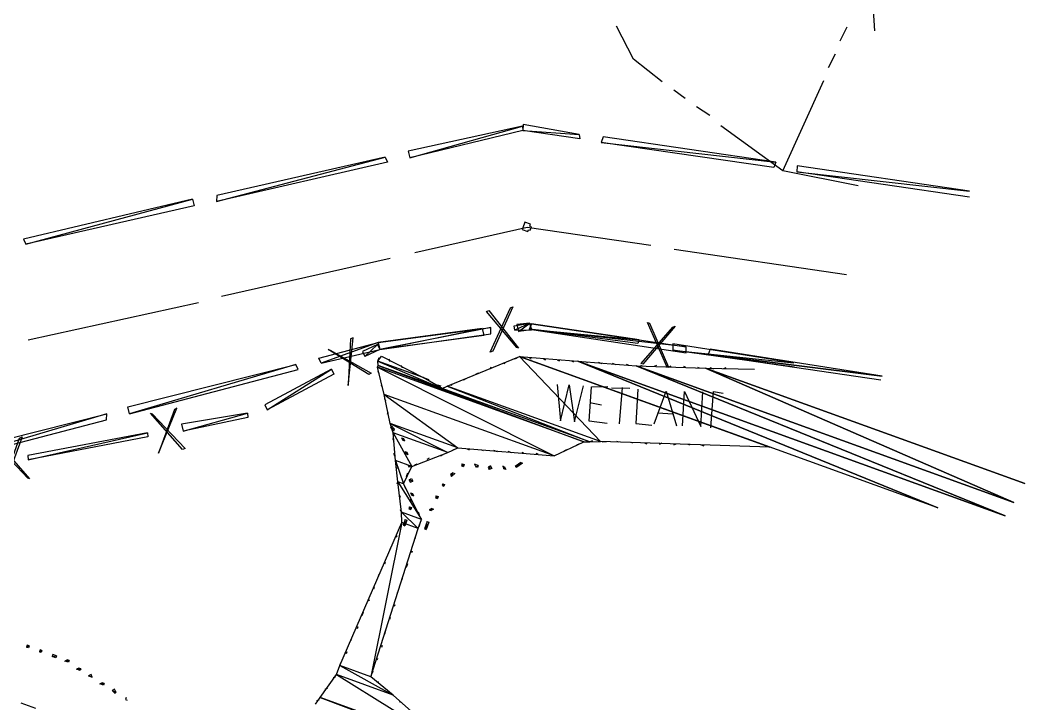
# Model space of a CAD drawing. Header units: feet. Extents: x 2484883 to 2491360, y 414166 to 419420.
# Drawn here: x 2488976 to 2489562, y 415565 to 415964 of the extents above; entities that cross this region are included whole.
import ezdxf

# ---------------------------------------------------------------- set-up
doc = ezdxf.new("R2010")
doc.units = ezdxf.units.FT
for name, color, linetype in [('EXISTING_DETAIL', 9, 'Continuous'), ('LANDSCAPE_POND', 6, 'Continuous'), ('SANITARY_CLEAR_ZONE', 6, 'Continuous'), ('SITE_BASE', 8, 'Continuous'), ('WETLAND_EXPANSION', 1, 'Continuous'), ('WETLANDS', 5, 'Continuous')]:
    doc.layers.add(name, color=color, linetype=linetype)

msp = doc.modelspace()

# ---------------------------------------------------------------- linework, layer by layer
at = {"layer": 'EXISTING_DETAIL'}
for p, q in [((2489454.07, 415951.53), (2489458.21, 415959.66)), ((2489447.23, 415935.96), (2489451.37, 415944.09)), ((2489420.67, 415875.8), (2489444.54, 415928.51)), ((2489363.77, 415918.03), (2489357.1, 415922.85)), ((2489378.19, 415908), (2489370.45, 415913.21)), ((2488976.71, 415566.04), (2488985.22, 415562.96))]:
    msp.add_line(p, q, dxfattribs=at)
for points in [[(2489350.42, 415927.67), (2489333.58, 415940.97), (2489323.69, 415960.18)], [(2489464.47, 415867.19), (2489420.67, 415875.8), (2489384.48, 415902.12)]]:
    msp.add_lwpolyline(points, dxfattribs=at)
at = {"layer": 'LANDSCAPE_POND'}
for points in [[(2489202.35, 415887.39), (2489203.32, 415883.43), (2489268.91, 415901.81), (2489202.35, 415887.39)], [(2489203.32, 415883.43), (2489268.91, 415901.81), (2489269.2, 415899.3), (2489203.32, 415883.43)], [(2489269.29, 415902.87), (2489269.2, 415899.3), (2489302.06, 415897.04), (2489269.29, 415902.87)], [(2489269.2, 415899.3), (2489302.06, 415897.04), (2489302.35, 415894.53), (2489269.2, 415899.3)], [(2489315.98, 415895.62), (2489314.82, 415892.42), (2489416.51, 415880.92), (2489315.98, 415895.62)], [(2489314.82, 415892.42), (2489416.51, 415880.92), (2489415.35, 415877.73), (2489314.82, 415892.42)], [(2489090.78, 415861.57), (2489090.69, 415858), (2489189.02, 415883.79), (2489090.78, 415861.57)], [(2489090.69, 415858), (2489189.02, 415883.79), (2489190.38, 415880.89), (2489090.69, 415858)], [(2489428.98, 415878.81), (2489428.89, 415875.24), (2489529.51, 415864.12), (2489428.98, 415878.81)], [(2489529.42, 415860.54), (2489428.89, 415875.24), (2489529.51, 415864.12)], [(2488978.15, 415836.14), (2488979.51, 415833.25), (2489076.77, 415859.42), (2488978.15, 415836.14)], [(2488979.51, 415833.25), (2489076.77, 415859.42), (2489077.75, 415855.46), (2488979.51, 415833.25)], [(2489250.57, 415784.56), (2489185.84, 415771.87), (2489184.87, 415775.84), (2489250.57, 415784.56)], [(2489250.48, 415780.98), (2489250.57, 415784.56), (2489185.84, 415771.87), (2489250.48, 415780.98)], [(2489273.17, 415787.21), (2489264.48, 415783.13), (2489264.19, 415785.64), (2489273.17, 415787.21)], [(2489274.15, 415783.25), (2489273.17, 415787.21), (2489264.48, 415783.13), (2489274.15, 415783.25)], [(2489364.42, 415773.46), (2489273.08, 415783.63), (2489274.24, 415786.82), (2489364.42, 415773.46)], [(2489364.33, 415769.88), (2489364.42, 415773.46), (2489273.08, 415783.63), (2489364.33, 415769.88)], [(2489184.87, 415775.84), (2489151.65, 415763.79), (2489150.29, 415766.69), (2489184.87, 415775.84)], [(2489185.84, 415771.87), (2489184.87, 415775.84), (2489151.65, 415763.79), (2489185.84, 415771.87)], [(2489478.49, 415756.27), (2489378.34, 415772.03), (2489377.19, 415768.84), (2489478.49, 415756.27), (2489377.19, 415768.84), (2489477.72, 415754.15)], [(2489136.96, 415763.09), (2489039.99, 415734.4), (2489039.02, 415738.36), (2489136.96, 415763.09)], [(2489138.32, 415760.19), (2489136.96, 415763.09), (2489039.99, 415734.4), (2489138.32, 415760.19)], [(2489026.75, 415734.38), (2488929.78, 415705.69), (2488928.81, 415709.65), (2489026.75, 415734.38)], [(2489026.66, 415730.8), (2489026.75, 415734.38), (2488929.78, 415705.69), (2489026.66, 415730.8)]]:
    msp.add_lwpolyline(points, dxfattribs=at)
at = {"layer": 'SANITARY_CLEAR_ZONE'}
msp.add_line((2489245.54, 415783.97), (2489246.52, 415780.01), dxfattribs=at)
for points in [[(2489266.73, 415772.7), (2489265.66, 415773.08), (2489247.94, 415793.93), (2489249.39, 415794.6), (2489266.73, 415772.7)], [(2489250.21, 415770.25), (2489261.95, 415796.08), (2489263.4, 415796.76), (2489251.65, 415770.93), (2489250.21, 415770.25)], [(2489354.11, 415761.55), (2489353.04, 415761.94), (2489341.88, 415787.62), (2489342.95, 415787.24), (2489354.11, 415761.55)], [(2489184.87, 415775.84), (2489185.84, 415771.87), (2489245.54, 415783.97), (2489184.87, 415775.84)], [(2489185.84, 415771.87), (2489245.54, 415783.97), (2489246.52, 415780.01), (2489185.84, 415771.87)], [(2489265.64, 415786.32), (2489266.61, 415782.36), (2489273.17, 415787.21), (2489265.64, 415786.32)], [(2489266.61, 415782.36), (2489273.17, 415787.21), (2489274.15, 415783.25), (2489266.61, 415782.36)], [(2489274.24, 415786.82), (2489273.08, 415783.63), (2489336.97, 415777.37), (2489274.24, 415786.82)], [(2489273.08, 415783.63), (2489336.97, 415777.37), (2489336.2, 415775.24), (2489273.08, 415783.63)], [(2489338.06, 415763.75), (2489356.48, 415784.75), (2489357.93, 415785.43), (2489339.12, 415763.36), (2489338.06, 415763.75)], [(2489170.27, 415778.71), (2489168.82, 415778.03), (2489167.42, 415750.87), (2489170.27, 415778.71)], [(2489180.84, 415758.05), (2489179.39, 415757.37), (2489155.79, 415771.92), (2489156.85, 415771.53), (2489180.84, 415758.05)], [(2489175.79, 415770.7), (2489177.15, 415767.8), (2489184.48, 415774.77), (2489175.79, 415770.7)], [(2489177.15, 415767.8), (2489184.48, 415774.77), (2489185.84, 415771.87), (2489177.15, 415767.8)], [(2489356.59, 415775.09), (2489356.5, 415771.51), (2489427.16, 415764.01), (2489356.59, 415775.09)], [(2489427.45, 415761.49), (2489356.5, 415771.51), (2489427.16, 415764.01)], [(2489118.84, 415739.57), (2489120.19, 415736.68), (2489157.65, 415760.42), (2489118.84, 415739.57)], [(2489120.19, 415736.68), (2489157.65, 415760.42), (2489159, 415757.52), (2489120.19, 415736.68)], [(2489067.62, 415737.64), (2489066.17, 415736.96), (2489056.94, 415711.43), (2489067.62, 415737.64)], [(2489072.4, 415714.26), (2489070.95, 415713.59), (2489052.16, 415734.81), (2489053.23, 415734.43), (2489072.4, 415714.26)], [(2489070.25, 415728.27), (2489071.22, 415724.31), (2489108.7, 415734.82), (2489070.25, 415728.27)], [(2489071.22, 415724.31), (2489108.7, 415734.82), (2489108.99, 415732.31), (2489071.22, 415724.31)], [(2488980.7, 415710.13), (2488980.99, 415707.62), (2489050.45, 415723.4), (2488980.7, 415710.13)], [(2488980.99, 415707.62), (2489050.45, 415723.4), (2489050.74, 415720.89), (2488980.99, 415707.62)], [(2488981.79, 415696.51), (2488980.72, 415696.89), (2488961.55, 415717.06), (2488963, 415717.74), (2488981.79, 415696.51)], [(2488966.33, 415693.68), (2488975.95, 415720.27), (2488977.39, 415720.95), (2488967.78, 415694.36), (2488966.33, 415693.68)]]:
    msp.add_lwpolyline(points, dxfattribs=at)
at = {"layer": 'SITE_BASE'}
for p, q in [((2489357.27, 415830.17), (2489457.8, 415815.47)), ((2489093.59, 415802.82), (2489191.83, 415825.04)), ((2488980.96, 415777.39), (2489080.26, 415799.22)), ((2489184.6, 415765.11), (2489185.37, 415767.24)), ((2489191.07, 415766.38), (2489191.75, 415764.93)), ((2489264.42, 415766.32), (2489265.87, 415767)), ((2489273.02, 415766.82), (2489274.08, 415766.43)), ((2489281.23, 415766.25), (2489282.3, 415765.87)), ((2489289.45, 415765.69), (2489290.51, 415765.3)), ((2489297.66, 415765.12), (2489298.73, 415764.74)), ((2489305.88, 415764.56), (2489306.94, 415764.17)), ((2489313.03, 415764.38), (2489315.16, 415763.61)), ((2489185.48, 415757.57), (2489184.8, 415759.02)), ((2489198.13, 415762.62), (2489198.81, 415761.17)), ((2489205.19, 415758.86), (2489205.87, 415757.42)), ((2489250.32, 415760.59), (2489250.7, 415761.65)), ((2489257.56, 415763.99), (2489258.63, 415763.6)), ((2489321.25, 415763.81), (2489323.37, 415763.04)), ((2489329.46, 415763.25), (2489330.52, 415762.86)), ((2489337.68, 415762.68), (2489338.74, 415762.3)), ((2489345.89, 415762.12), (2489347.34, 415762.8)), ((2489354.11, 415761.55), (2489355.55, 415762.23)), ((2489362.71, 415762.05), (2489363.77, 415761.67)), ((2489370.92, 415761.49), (2489371.98, 415761.1)), ((2489378.07, 415761.31), (2489380.2, 415760.54)), ((2489386.29, 415760.74), (2489387.74, 415761.42)), ((2489212.26, 415755.11), (2489214.38, 415754.34)), ((2489234.77, 415754.18), (2489236.22, 415754.86)), ((2489242.01, 415757.58), (2489243.46, 415758.26)), ((2489187.43, 415749.65), (2489186.75, 415751.1)), ((2489219.32, 415751.35), (2489221.44, 415750.58)), ((2489227.53, 415750.79), (2489227.92, 415751.85)), ((2489320.89, 415749.51), (2489331.61, 415749.24)), ((2489326.97, 415749.71), (2489325.37, 415728.64)), ((2489189.38, 415741.73), (2489188.7, 415743.18)), ((2489308.14, 415740.89), (2489314.91, 415739.64)), ((2489190.26, 415734.19), (2489190.64, 415735.26)), ((2489348.07, 415734.87), (2489356.28, 415734.31)), ((2489192.21, 415726.27), (2489192.59, 415727.34)), ((2489194.15, 415718.35), (2489193.48, 415719.8)), ((2489309.73, 415718.66), (2489308.28, 415717.98)), ((2489317.95, 415718.1), (2489315.44, 415717.8)), ((2489325.1, 415717.92), (2489324.03, 415718.3)), ((2489333.31, 415717.35), (2489332.25, 415717.74)), ((2489229.82, 415713.88), (2489228.37, 415713.2)), ((2489238.04, 415713.31), (2489236.97, 415713.7)), ((2489246.25, 415712.75), (2489245.19, 415713.13)), ((2489254.47, 415712.18), (2489252.34, 415712.95)), ((2489262.68, 415711.62), (2489260.56, 415712.39)), ((2489269.83, 415711.44), (2489268.77, 415711.82)), ((2489294.57, 415713.32), (2489293.12, 415712.64)), ((2489301.81, 415716.71), (2489300.36, 415716.04)), ((2489341.53, 415716.79), (2489340.47, 415717.17)), ((2489350.13, 415717.29), (2489348.68, 415716.61)), ((2489358.34, 415716.72), (2489356.9, 415716.04)), ((2489366.56, 415716.16), (2489365.5, 415716.54)), ((2489374.77, 415715.59), (2489372.65, 415716.36)), ((2489194.65, 415709.75), (2489193.97, 415711.2)), ((2489214.66, 415708.53), (2489213.21, 415707.85)), ((2489222.58, 415710.48), (2489221.13, 415709.8)), ((2489278.05, 415710.87), (2489276.99, 415711.26)), ((2489286.26, 415710.31), (2489285.2, 415710.69)), ((2489195.54, 415702.22), (2489195.92, 415703.28)), ((2489201.92, 415699.91), (2489201.15, 415697.78)), ((2489207.42, 415705.14), (2489205.97, 415704.46)), ((2489196.04, 415693.62), (2489196.42, 415694.68)), ((2489200.29, 415692.08), (2489200.97, 415690.63)), ((2489197.98, 415685.7), (2489197.3, 415687.15)), ((2489203.69, 415684.84), (2489204.37, 415683.39)), ((2489198.48, 415677.1), (2489197.8, 415678.55)), ((2489208.15, 415677.21), (2489208.83, 415675.76)), ((2489198.3, 415669.95), (2489198.69, 415671.01)), ((2489209.03, 415669.68), (2489208.64, 415668.61)), ((2489195.61, 415662.5), (2489195.99, 415663.56)), ((2489206.34, 415662.23), (2489205.95, 415661.17)), ((2489191.47, 415654.37), (2489192.24, 415656.5)), ((2489204.71, 415654.4), (2489204.32, 415653.34)), ((2489188.78, 415646.93), (2489189.16, 415647.99)), ((2489202.02, 415646.95), (2489201.25, 415644.83)), ((2489185.02, 415639.87), (2489185.41, 415640.93)), ((2489198.94, 415638.44), (2489198.56, 415637.38)), ((2489182.33, 415632.42), (2489182.71, 415633.48)), ((2489196.25, 415631), (2489195.86, 415629.93)), ((2489178.57, 415625.36), (2489180.02, 415626.04)), ((2489175.5, 415616.85), (2489176.27, 415618.98)), ((2489194.62, 415623.17), (2489194.23, 415622.1)), ((2489191.93, 415615.72), (2489191.54, 415614.66)), ((2489172.8, 415609.4), (2489173.19, 415610.47)), ((2489189.24, 415608.27), (2489188.47, 415606.15)), ((2489169.05, 415602.34), (2489169.43, 415603.41)), ((2489166.36, 415594.9), (2489166.74, 415595.96)), ((2489187.22, 415599.38), (2489186.84, 415598.32)), ((2489162.6, 415587.84), (2489162.99, 415588.9)), ((2489184.53, 415591.93), (2489184.15, 415590.87)), ((2489181.84, 415584.49), (2489181.45, 415583.42)), ((2489158.84, 415580.77), (2489160.29, 415581.45)), ((2489184.55, 415578.7), (2489185.23, 415577.25)), ((2489154.03, 415574.1), (2489155.47, 415574.78)), ((2489190.85, 415572.81), (2489191.53, 415571.36)), ((2489149.21, 415567.42), (2489150.65, 415568.1)), ((2489197.14, 415566.93), (2489198.2, 415566.54))]:
    msp.add_line(p, q, dxfattribs=at)
for points in [[(2489474.25, 415957.46), (2489447, 416381.07), (2489471.46, 416372.22)], [(2489206.23, 415828.25), (2489271.72, 415843.06), (2489343.73, 415832.66)], [(2489273.85, 415842.29), (2489274.23, 415843.36), (2489273.17, 415843.74), (2489273.55, 415844.8), (2489272.49, 415845.19), (2489271.42, 415845.57), (2489270.36, 415845.96), (2489269.98, 415844.89), (2489269.59, 415843.83), (2489269.21, 415842.77), (2489268.82, 415841.7), (2489269.89, 415841.32), (2489270.95, 415840.93), (2489272.01, 415840.55), (2489272.4, 415841.61), (2489273.46, 415841.23), (2489273.85, 415842.29)], [(2489289.09, 415751.38), (2489291.06, 415730.22), (2489296.24, 415751.2), (2489299.28, 415729.66), (2489304.46, 415750.64)], [(2489318.22, 415728.82), (2489307.87, 415730.16), (2489309.09, 415750.16), (2489318.76, 415750.28)], [(2489336.25, 415748.76), (2489335.03, 415728.76), (2489344.31, 415727.81)], [(2489345.76, 415728.49), (2489352.68, 415747.64), (2489358.61, 415727.45)], [(2489362.19, 415727.36), (2489363.41, 415747.36), (2489372.92, 415727.09), (2489374.14, 415747.09)], [(2489378.62, 415726.23), (2489380.22, 415747.3), (2489385.93, 415746.44)]]:
    msp.add_lwpolyline(points, dxfattribs=at)
at = {"layer": 'WETLAND_EXPANSION'}
for p, q in [((2489192.21, 415726.27), (2489192.59, 415727.34)), ((2489267.91, 415706.12), (2489268.97, 415705.73))]:
    msp.add_line(p, q, dxfattribs=at)
for points in [[(2489194.33, 415725.5), (2489192.21, 415726.27), (2489192.59, 415727.34), (2489194.33, 415725.5)], [(2489193.95, 415724.44), (2489194.33, 415725.5), (2489192.21, 415726.27), (2489193.95, 415724.44)], [(2489199.18, 415718.94), (2489200.24, 415718.56), (2489198.5, 415720.39), (2489199.18, 415718.94)], [(2489200.24, 415718.56), (2489198.5, 415720.39), (2489199.56, 415720.01), (2489200.24, 415718.56)], [(2489201.13, 415711.02), (2489202.19, 415710.64), (2489200.45, 415712.47), (2489201.13, 415711.02)], [(2489202.19, 415710.64), (2489200.45, 415712.47), (2489201.51, 415712.09), (2489202.19, 415710.64)], [(2489264.63, 415703.7), (2489265.69, 415703.31), (2489267.91, 415706.12), (2489264.63, 415703.7)], [(2489265.69, 415703.31), (2489267.91, 415706.12), (2489268.97, 415705.73), (2489265.69, 415703.31)], [(2489203.07, 415703.1), (2489202.39, 415704.55), (2489203.46, 415704.16), (2489203.07, 415703.1)], [(2489226.95, 415699.28), (2489227.63, 415697.83), (2489228.4, 415699.96), (2489226.95, 415699.28)], [(2489227.63, 415697.83), (2489228.4, 415699.96), (2489229.46, 415699.57), (2489227.63, 415697.83)], [(2489233.51, 415704.12), (2489234.58, 415703.74), (2489233.9, 415705.19), (2489233.51, 415704.12)], [(2489234.58, 415703.74), (2489233.9, 415705.19), (2489234.96, 415704.8), (2489234.58, 415703.74)], [(2489241.05, 415705.01), (2489241.73, 415703.56), (2489243.18, 415704.24), (2489241.05, 415705.01)], [(2489241.73, 415703.56), (2489243.18, 415704.24), (2489242.79, 415703.17), (2489241.73, 415703.56)], [(2489248.88, 415703.38), (2489249.56, 415701.93), (2489250.33, 415704.06), (2489248.88, 415703.38)], [(2489249.56, 415701.93), (2489250.33, 415704.06), (2489251.01, 415702.61), (2489249.56, 415701.93)], [(2489257.48, 415703.88), (2489258.16, 415702.43), (2489258.54, 415703.49), (2489257.48, 415703.88)], [(2489258.16, 415702.43), (2489258.54, 415703.49), (2489259.22, 415702.04), (2489258.16, 415702.43)], [(2489205.02, 415695.18), (2489202.89, 415695.95), (2489204.34, 415696.63), (2489205.02, 415695.18)], [(2489203.57, 415694.5), (2489205.02, 415695.18), (2489202.89, 415695.95), (2489203.57, 415694.5)], [(2489204.46, 415686.97), (2489205.52, 415686.58), (2489203.78, 415688.41), (2489204.46, 415686.97)], [(2489205.52, 415686.58), (2489203.78, 415688.41), (2489204.84, 415688.03), (2489205.52, 415686.58)], [(2489222.13, 415692.6), (2489223.19, 415692.22), (2489222.51, 415693.67), (2489222.13, 415692.6)], [(2489223.19, 415692.22), (2489222.51, 415693.67), (2489223.58, 415693.28), (2489223.19, 415692.22)], [(2489218.37, 415685.54), (2489219.44, 415685.16), (2489218.76, 415686.6), (2489218.37, 415685.54)], [(2489219.44, 415685.16), (2489218.76, 415686.6), (2489219.82, 415686.22), (2489219.44, 415685.16)], [(2489202.83, 415679.13), (2489203.89, 415678.75), (2489203.21, 415680.2), (2489202.83, 415679.13)], [(2489203.89, 415678.75), (2489203.21, 415680.2), (2489204.28, 415679.81), (2489203.89, 415678.75)], [(2489214.62, 415678.48), (2489215.68, 415678.1), (2489216.07, 415679.16), (2489214.62, 415678.48)], [(2489215.68, 415678.1), (2489216.07, 415679.16), (2489217.13, 415678.77), (2489215.68, 415678.1)], [(2489199.37, 415669.56), (2489200.43, 415669.18), (2489200.52, 415672.75), (2489199.37, 415669.56)], [(2489200.43, 415669.18), (2489200.52, 415672.75), (2489201.58, 415672.37), (2489200.43, 415669.18)], [(2489211.84, 415667.46), (2489212.9, 415667.07), (2489213.37, 415671.71), (2489211.84, 415667.46)], [(2489212.9, 415667.07), (2489213.37, 415671.71), (2489214.44, 415671.33), (2489212.9, 415667.07)], [(2488980.42, 415599.58), (2488980.03, 415598.52), (2488981.48, 415599.2), (2488980.42, 415599.58)], [(2488980.03, 415598.52), (2488981.48, 415599.2), (2488981.1, 415598.13), (2488980.03, 415598.52)], [(2488987.86, 415596.89), (2488987.48, 415595.82), (2488988.93, 415596.5), (2488987.86, 415596.89)], [(2488987.48, 415595.82), (2488988.93, 415596.5), (2488988.54, 415595.44), (2488987.48, 415595.82)], [(2488995.31, 415594.2), (2488994.93, 415593.13), (2488997.44, 415593.43), (2488995.31, 415594.2)], [(2488994.93, 415593.13), (2488997.44, 415593.43), (2488997.05, 415592.36), (2488994.93, 415593.13)], [(2489003.82, 415591.12), (2489002.37, 415590.44), (2489004.88, 415590.73), (2489003.82, 415591.12)], [(2489002.37, 415590.44), (2489004.88, 415590.73), (2489004.5, 415589.67), (2489002.37, 415590.44)], [(2489010.5, 415586.3), (2489009.05, 415585.62), (2489011.56, 415585.92), (2489010.5, 415586.3)], [(2489009.05, 415585.62), (2489011.56, 415585.92), (2489011.18, 415584.85), (2489009.05, 415585.62)], [(2489017.56, 415582.54), (2489016.11, 415581.87), (2489018.24, 415581.1), (2489017.56, 415582.54)], [(2489016.11, 415581.87), (2489018.24, 415581.1), (2489016.11, 415581.87)], [(2489024.24, 415577.72), (2489022.79, 415577.05), (2489025.3, 415577.34), (2489024.24, 415577.72)], [(2489022.79, 415577.05), (2489025.3, 415577.34), (2489024.91, 415576.28), (2489022.79, 415577.05)], [(2489031.3, 415573.97), (2489029.85, 415573.29), (2489031.98, 415572.52), (2489031.3, 415573.97)], [(2489029.85, 415573.29), (2489031.98, 415572.52), (2489031.59, 415571.46), (2489029.85, 415573.29)], [(2489037.97, 415569.15), (2489037.59, 415568.09), (2489038.65, 415567.7)]]:
    msp.add_lwpolyline(points, dxfattribs=at)
at = {"layer": 'WETLANDS'}
for points in [[(2489186.82, 415767.91), (2489211.19, 415755.49), (2489184.6, 415765.11), (2489186.82, 415767.91)], [(2489211.19, 415755.49), (2489184.6, 415765.11), (2489222.12, 415749.14), (2489211.19, 415755.49)], [(2489184.6, 415765.11), (2489222.12, 415749.14), (2489184.89, 415762.6), (2489184.6, 415765.11)], [(2489267.32, 415767.68), (2489413.04, 415714.99), (2489267.32, 415767.68), (2489413.04, 415714.99), (2489267.32, 415767.68), (2489413.04, 415714.99), (2489314.37, 415718.19), (2489267.32, 415767.68), (2489314.37, 415718.19), (2489225.02, 415750.49), (2489267.32, 415767.68)], [(2489510.91, 415679.6), (2489267.32, 415767.68), (2489301.24, 415765.03), (2489510.91, 415679.6), (2489301.24, 415765.03), (2489550.15, 415675.04), (2489301.24, 415765.03), (2489335.16, 415762.39), (2489550.15, 415675.04), (2489335.16, 415762.39), (2489555.35, 415682.78), (2489335.16, 415762.39), (2489375.56, 415761.01), (2489555.35, 415682.78), (2489375.56, 415761.01), (2489561.71, 415693.71), (2489375.56, 415761.01), (2489404.17, 415760.29)], [(2489184.89, 415762.6), (2489304.71, 415718.07), (2489184.51, 415761.53), (2489184.89, 415762.6)], [(2489304.71, 415718.07), (2489184.51, 415761.53), (2489287.33, 415709.92), (2489304.71, 415718.07)], [(2489184.51, 415761.53), (2489287.33, 415709.92), (2489188.4, 415745.69), (2489184.51, 415761.53)], [(2489308.28, 415717.98), (2489184.89, 415762.6), (2489304.71, 415718.07), (2489308.28, 415717.98)], [(2489225.02, 415750.49), (2489308.28, 415717.98), (2489222.12, 415749.14), (2489225.02, 415750.49)], [(2489314.37, 415718.19), (2489225.02, 415750.49), (2489308.28, 415717.98), (2489314.37, 415718.19)], [(2489287.33, 415709.92), (2489188.4, 415745.69), (2489231.27, 415714.56), (2489287.33, 415709.92)], [(2489188.4, 415745.69), (2489231.27, 415714.56), (2489191.91, 415728.79), (2489188.4, 415745.69)], [(2489231.27, 415714.56), (2489191.91, 415728.79), (2489225.48, 415711.84), (2489231.27, 415714.56)], [(2489191.91, 415728.79), (2489225.48, 415711.84), (2489193.57, 415723.38), (2489191.91, 415728.79)], [(2489225.48, 415711.84), (2489193.57, 415723.38), (2489204.52, 415703.78), (2489225.48, 415711.84)], [(2489193.57, 415723.38), (2489204.52, 415703.78), (2489194.95, 415707.24), (2489193.57, 415723.38)], [(2489204.52, 415703.78), (2489194.95, 415707.24), (2489199.61, 415693.53), (2489204.52, 415703.78)], [(2489194.95, 415707.24), (2489199.61, 415693.53), (2489196.42, 415694.68), (2489194.95, 415707.24)], [(2489199.61, 415693.53), (2489196.42, 415694.68), (2489210.18, 415672.87), (2489199.61, 415693.53)], [(2489196.42, 415694.68), (2489210.18, 415672.87), (2489198.48, 415677.1), (2489196.42, 415694.68)], [(2489210.18, 415672.87), (2489198.48, 415677.1), (2489208.26, 415667.55), (2489210.18, 415672.87)], [(2489198.48, 415677.1), (2489208.26, 415667.55), (2489198.69, 415671.01), (2489198.48, 415677.1)], [(2489198.69, 415671.01), (2489180.68, 415581.3), (2489162.6, 415587.84), (2489198.69, 415671.01)], [(2489208.26, 415667.55), (2489198.69, 415671.01), (2489180.68, 415581.3), (2489208.26, 415667.55)], [(2489162.6, 415587.84), (2489193.65, 415570.59), (2489160.68, 415582.52), (2489162.6, 415587.84)], [(2489180.68, 415581.3), (2489162.6, 415587.84), (2489193.65, 415570.59), (2489180.68, 415581.3)], [(2489148.44, 415565.29), (2489151.04, 415569.16), (2489470.74, 415448.76), (2489151.04, 415569.16), (2489160.68, 415582.52), (2489225.5, 415542.24), (2489193.65, 415570.59), (2489160.68, 415582.52), (2489225.5, 415542.24), (2489151.04, 415569.16), (2489463.77, 415456.09)]]:
    msp.add_lwpolyline(points, dxfattribs=at)

doc.saveas('drawing.dxf')
